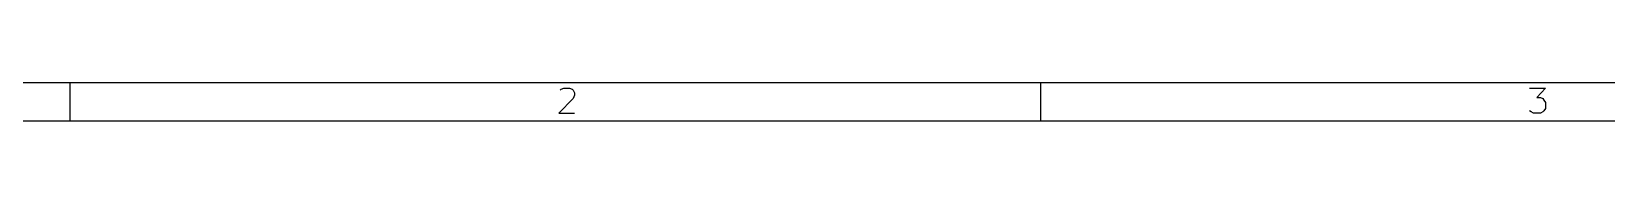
# Model space of a CAD drawing. Extents: x 10 to 269, y -206 to -10.
# Drawn here: x 58 to 139.1, y -12 to -10 of the extents above; entities that cross this region are included whole.
import ezdxf

# ---------------------------------------------------------------- set-up
doc = ezdxf.new("R2010")
doc.units = 0
doc.header["$MEASUREMENT"] = 0

msp = doc.modelspace()

# ---------------------------------------------------------------- linework, layer by layer
at = {"layer": 'Red 2'}
for p, q in [((269.392, -10.0076), (10.0076, -10.0076)), ((59.9948, -11.9888), (59.9948, -10.0076)), ((85.2424, -10.3886), (85.2932, -10.3378)), ((85.2932, -10.3378), (85.4202, -10.287)), ((85.4202, -10.287), (85.725, -10.287)), ((85.725, -10.287), (85.852, -10.3378)), ((85.852, -10.3378), (85.9028, -10.3886)), ((85.9028, -10.3886), (85.979, -10.5156)), ((85.979, -10.5156), (85.979, -10.6426)), ((110.007, -11.9888), (110.007, -10.0076)), ((135.179, -10.287), (135.992, -10.287)), ((135.992, -10.287), (135.56, -10.7696)), ((85.9028, -10.8204), (85.1662, -11.5824)), ((85.979, -10.6426), (85.9028, -10.8204)), ((135.56, -10.7696), (135.738, -10.7696)), ((135.738, -10.7696), (135.865, -10.8204)), ((135.865, -10.8204), (135.915, -10.8966)), ((135.915, -10.8966), (135.992, -11.0236)), ((135.992, -11.3284), (135.915, -11.4554)), ((135.992, -11.0236), (135.992, -11.3284)), ((267.411, -11.9888), (11.9888, -11.9888)), ((85.1662, -11.5824), (85.979, -11.5824)), ((135.255, -11.5062), (135.179, -11.4554)), ((135.382, -11.5824), (135.255, -11.5062)), ((135.738, -11.5824), (135.382, -11.5824)), ((135.865, -11.5062), (135.738, -11.5824)), ((135.915, -11.4554), (135.865, -11.5062))]:
    msp.add_line(p, q, dxfattribs=at)

doc.saveas('drawing.dxf')
